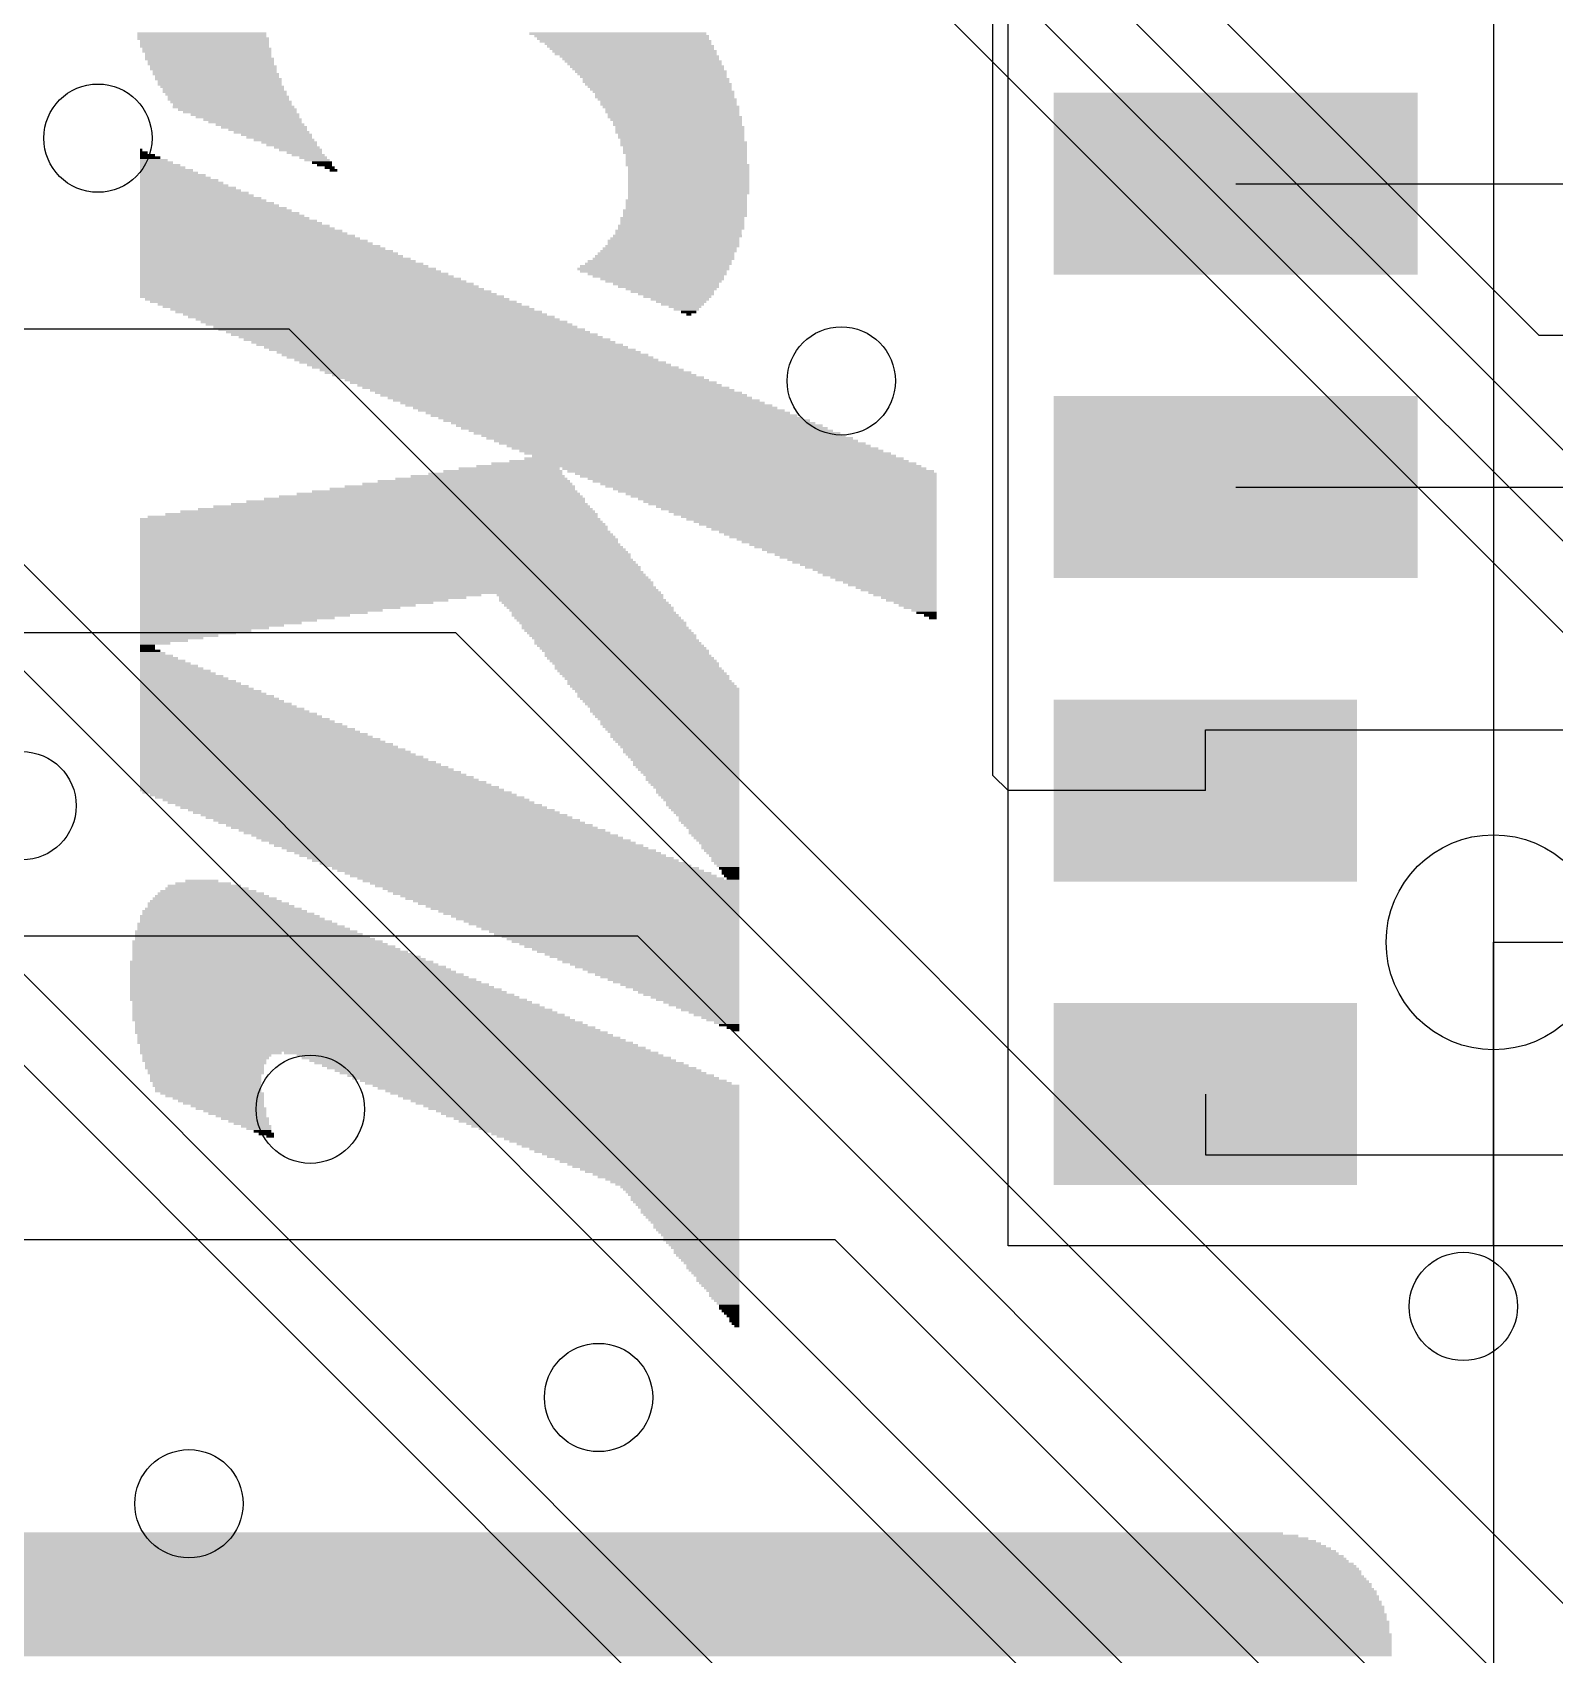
# Model space of a CAD drawing. Extents: x -40.8 to 40.8, y -42.1 to 43.9.
# Drawn here: x -23.66 to -10.92, y -13.58 to 0 of the extents above; entities that cross this region are included whole.
import ezdxf

# ---------------------------------------------------------------- set-up
doc = ezdxf.new("R2010")
doc.units = 0
for name, color, linetype in [('1', 22, 'CONTINUOUS'), ('16', 5, 'CONTINUOUS'), ('18', 82, 'CONTINUOUS'), ('20', 4, 'CONTINUOUS'), ('200', 2, 'CONTINUOUS'), ('21', 2, 'CONTINUOUS')]:
    doc.layers.add(name, color=color, linetype=linetype)

# ---------------------------------------------------------------- blocks, each defined once
blk = doc.blocks.new('RECT')
blk.add_solid([(-0.5, -0.5), (0.5, -0.5), (-0.5, 0.5), (0.5, 0.5)])
blk = doc.blocks.new('ROUNDV')
blk.add_circle((0, 0), 0.5)

msp = doc.modelspace()

# ---------------------------------------------------------------- linework, layer by layer
at = {"layer": '1'}
for p, q in [((-15.621, -6.223), (-15.621, 20.574)), ((-27.305, -0.889), (-4.29, -23.904)), ((-27.813, -1.27), (-4.679, -24.404)), ((-13.589, -1.27), (-9.271, -1.27)), ((-5.719, -25.904), (-28.321, -3.302)), ((-5.981, -26.404), (-28.829, -3.556)), ((-13.589, -3.81), (-9.271, -3.81)), ((-13.843, -6.35), (-13.843, -5.842)), ((-13.843, -5.842), (-9.271, -5.842)), ((-15.494, -6.35), (-15.621, -6.223)), ((-13.843, -6.35), (-15.494, -6.35)), ((-13.843, -8.89), (-13.843, -9.398)), ((-13.843, -9.398), (-9.398, -9.398))]:
    msp.add_line(p, q, dxfattribs=at)
at = {"layer": '16'}
for p, q in [((-7.62, -8.255), (-25.028, 9.153)), ((-7.493, -7.62), (-23.232, 8.119)), ((-9.271, -5.08), (-21.4359, 7.0849)), ((-11.049, -2.54), (-19.685, 6.096)), ((-21.5138, -2.4892), (-34.16, -2.4892)), ((-0.635, -23.368), (-21.5138, -2.4892)), ((-2.54, -2.54), (-11.049, -2.54)), ((-20.1168, -5.0292), (-34.16, -5.0292)), ((-1.143, -24.003), (-20.1168, -5.0292)), ((-18.5928, -7.5692), (-34.16, -7.5692)), ((-1.651, -24.511), (-18.5928, -7.5692)), ((-16.9418, -10.1092), (-34.16, -10.1092)), ((-2.286, -24.765), (-16.9418, -10.1092))]:
    msp.add_line(p, q, dxfattribs=at)
at = {"layer": '20'}
msp.add_circle((-11.43, -7.62), 0.9, dxfattribs=at)
at = {"layer": '21'}
for p, q in [((-15.494, -10.16), (-15.494, 20.32)), ((-11.43, 20.32), (-11.43, -22.86)), ((-11.43, -10.16), (-11.43, -7.62)), ((-11.43, -7.62), (-7.366, -7.62)), ((-11.43, -10.16), (-15.494, -10.16)), ((-7.366, -10.16), (-11.43, -10.16))]:
    msp.add_line(p, q, dxfattribs=at)

# ---------------------------------------------------------------- block references
at = {"layer": '1', "yscale": 1.524}
for p, xscale in [((-13.589, -1.27), 3.048), ((-13.589, -3.81), 3.048), ((-13.843, -6.35), 2.54)]:
    msp.add_blockref('RECT', p, dxfattribs=dict(at, xscale=xscale))
at = {"layer": '1', "xscale": 2.54, "yscale": 1.524, "rotation": 180}
msp.add_blockref('RECT', (-13.843, -8.89), dxfattribs=at)
at = {"layer": '18', "xscale": 0.9064, "yscale": 0.9064}
for p in [(-23.114, -0.889), (-23.114, -0.889), (-16.891, -2.921), (-16.891, -2.921), (-23.749, -6.477), (-23.749, -6.477), (-21.336, -9.017), (-21.336, -9.017), (-11.684, -10.668), (-11.684, -10.668), (-18.923, -11.43), (-18.923, -11.43), (-22.352, -12.319), (-22.352, -12.319)]:
    msp.add_blockref('ROUNDV', p, dxfattribs=at)
at = {"layer": '200', "yscale": 0.0212}
for p, xscale in [((-22.2432, -0.0148), 1.0797), ((-22.2432, -0.0359), 1.0797), ((-22.2327, -0.0571), 1.1008), ((-22.2221, -0.0783), 1.0796), ((-22.2221, -0.0994), 1.0796), ((-22.2221, -0.1206), 1.0796), ((-22.201, -0.1418), 1.0797), ((-18.7609, -0.0148), 1.4819), ((-18.7291, -0.0359), 1.4607), ((-18.7185, -0.0571), 1.4395), ((-18.6973, -0.0783), 1.4396), ((-18.6761, -0.0994), 1.3972), ((-18.6549, -0.1206), 1.3973), ((-18.6443, -0.1418), 1.3761), ((-22.201, -0.163), 1.0797), ((-22.1904, -0.1841), 1.0585), ((-22.1904, -0.2053), 1.0585), ((-22.1798, -0.2265), 1.0797), ((-22.1692, -0.2476), 1.0585), ((-22.1692, -0.2688), 1.0585), ((-18.6232, -0.163), 1.376), ((-18.6127, -0.1841), 1.3549), ((-18.5809, -0.2053), 1.3337), ((-18.5703, -0.2265), 1.3125), ((-18.5491, -0.2476), 1.3126), ((-18.5385, -0.2688), 1.2914), ((-22.1481, -0.29), 1.0585), ((-22.1481, -0.3111), 1.0585), ((-22.1375, -0.3323), 1.0373), ((-22.1269, -0.3535), 1.0585), ((-22.1163, -0.3747), 1.0373), ((-22.1057, -0.3958), 1.0585), ((-22.0951, -0.417), 1.0373), ((-18.5174, -0.29), 1.2913), ((-18.5068, -0.3111), 1.2702), ((-18.4856, -0.3323), 1.2702), ((-18.475, -0.3535), 1.249), ((-18.4644, -0.3747), 1.2279), ((-18.4433, -0.3958), 1.2279), ((-18.4433, -0.417), 1.2279), ((-22.0951, -0.4382), 1.0373), ((-22.0739, -0.4593), 1.0374), ((-22.0633, -0.4805), 1.0162), ((-22.0527, -0.5017), 1.0373), ((-22.0421, -0.5228), 1.0161), ((-22.021, -0.544), 1.0162), ((-18.4221, -0.4382), 1.2278), ((-18.4115, -0.4593), 1.2066), ((-18.401, -0.4805), 1.1855), ((-18.3798, -0.5017), 1.1855), ((-18.3692, -0.5228), 1.1643), ((-18.3692, -0.544), 1.1643), ((-22.021, -0.5652), 1.0162), ((-21.9998, -0.5864), 1.0162), ((-21.9787, -0.6287), 1.0161), ((-21.9892, -0.6075), 0.995), ((-21.9469, -0.6499), 0.995), ((-21.9257, -0.671), 0.9526), ((-18.348, -0.5652), 1.1644), ((-18.3374, -0.5864), 1.1432), ((-18.3374, -0.6075), 1.1432), ((-18.3162, -0.6287), 1.1432), ((-18.3056, -0.6499), 1.1221), ((-18.3056, -0.671), 1.1221), ((-21.8834, -0.6922), 0.9103), ((-21.8622, -0.7134), 0.868), ((-21.8199, -0.7345), 0.8256), ((-21.7987, -0.7557), 0.7832), ((-21.7564, -0.7769), 0.7409), ((-21.7246, -0.7981), 0.7198), ((-21.6928, -0.8192), 0.6563), ((-18.295, -0.6922), 1.1009), ((-18.2845, -0.7134), 1.122), ((-18.2739, -0.7345), 1.1008), ((-18.2633, -0.7557), 1.0796), ((-18.2633, -0.7769), 1.0796), ((-18.2422, -0.7981), 1.0797), ((-18.2422, -0.8192), 1.0797), ((-21.661, -0.8404), 0.6351), ((-21.6188, -0.8616), 0.5927), ((-21.5976, -0.8827), 0.5504), ((-21.5553, -0.9039), 0.5081), ((-21.5129, -0.9251), 0.4658), ((-21.4917, -0.9462), 0.4234), ((-18.2422, -0.8404), 1.0797), ((-18.2316, -0.8616), 1.0585), ((-18.2316, -0.8827), 1.0585), ((-18.221, -0.9039), 1.0373), ((-18.2104, -0.9251), 1.0585), ((-18.2104, -0.9462), 1.0585), ((-22.7514, -0.9886), 0.0211), ((-22.7302, -1.0098), 0.0635), ((-22.6984, -1.0309), 0.127), ((-22.6773, -1.0521), 0.1693), ((-22.6455, -1.0733), 0.2328), ((-22.6243, -1.0944), 0.2752), ((-21.4494, -0.9674), 0.381), ((-21.4177, -0.9886), 0.3599), ((-21.3859, -1.0098), 0.2964), ((-21.3541, -1.0309), 0.2752), ((-21.3118, -1.0521), 0.2328), ((-21.28, -1.0733), 0.2117), ((-21.2377, -1.0944), 0.1694), ((-18.1998, -0.9674), 1.0374), ((-18.1998, -0.9886), 1.0374), ((-18.1998, -1.0098), 1.0374), ((-18.1892, -1.0309), 1.0162), ((-18.1892, -1.0521), 1.0162), ((-18.1892, -1.0733), 1.0162), ((-18.1892, -1.0944), 1.0162), ((-22.5926, -1.1156), 0.3387), ((-22.5714, -1.1368), 0.381), ((-22.5397, -1.158), 0.4445), ((-22.5185, -1.1791), 0.4869), ((-22.4867, -1.2003), 0.5504), ((-22.4656, -1.2215), 0.5927), ((-21.2165, -1.1156), 0.127), ((-21.1742, -1.1368), 0.0847), ((-21.1425, -1.158), 0.0635), ((-18.1787, -1.1156), 1.0373), ((-18.1681, -1.1368), 1.0161), ((-18.1681, -1.158), 1.0161), ((-18.1681, -1.1791), 1.0161), ((-18.1681, -1.2003), 1.0161), ((-18.1681, -1.2215), 1.0161), ((-22.3915, -1.285), 0.7409), ((-22.4338, -1.2426), 0.6562), ((-22.4126, -1.2638), 0.6986), ((-22.3597, -1.3061), 0.8044), ((-22.3385, -1.3273), 0.8468), ((-22.3068, -1.3485), 0.9103), ((-18.1681, -1.2426), 1.0161), ((-18.1681, -1.2638), 1.0161), ((-18.1681, -1.285), 1.0161), ((-18.1681, -1.3061), 1.0161), ((-18.1681, -1.3273), 1.0161), ((-18.1681, -1.3485), 1.0161), ((-22.2856, -1.3697), 0.9526), ((-22.2326, -1.412), 1.0585), ((-22.2009, -1.4332), 1.122), ((-22.1798, -1.4543), 1.1643), ((-22.148, -1.4755), 1.2278), ((-22.1268, -1.4967), 1.2702), ((-22.2538, -1.3908), 1.0161), ((-18.1998, -1.4967), 1.0374), ((-18.1892, -1.412), 1.0162), ((-18.1892, -1.4332), 1.0162), ((-18.1892, -1.4543), 1.0162), ((-18.1892, -1.4755), 1.0162), ((-18.1786, -1.3697), 0.995), ((-18.1786, -1.3908), 0.995), ((-22.021, -1.5814), 1.4819), ((-22.0951, -1.5178), 1.3337), ((-22.0739, -1.539), 1.376), ((-22.0527, -1.5602), 1.4184), ((-21.9998, -1.6025), 1.5242), ((-21.9681, -1.6237), 1.5877), ((-18.2316, -1.6237), 1.0585), ((-18.221, -1.5602), 1.0373), ((-18.221, -1.5814), 1.0373), ((-18.221, -1.6025), 1.0373), ((-18.1998, -1.5178), 1.0374), ((-18.1998, -1.539), 1.0374), ((-21.9469, -1.6449), 1.6301), ((-21.9151, -1.666), 1.6936), ((-21.894, -1.6872), 1.7359), ((-21.8622, -1.7084), 1.7994), ((-21.841, -1.7295), 1.8418), ((-21.8093, -1.7507), 1.9053), ((-21.7881, -1.7719), 1.9476), ((-18.295, -1.7507), 1.1009), ((-18.295, -1.7719), 1.1009), ((-18.2844, -1.7295), 1.0797), ((-18.2633, -1.7084), 1.0796), ((-18.2528, -1.666), 1.0585), ((-18.2528, -1.6872), 1.0585), ((-18.2316, -1.6449), 1.0585), ((-21.7564, -1.793), 2.0111), ((-21.7352, -1.8142), 2.0535), ((-21.7034, -1.8354), 2.117), ((-21.6822, -1.8566), 2.1593), ((-21.6611, -1.8777), 2.2016), ((-21.6293, -1.8989), 2.2652), ((-18.3798, -1.8989), 1.1855), ((-18.3692, -1.8777), 1.1643), ((-18.3586, -1.8566), 1.1432), ((-18.3374, -1.8354), 1.1432), ((-18.3268, -1.8142), 1.122), ((-18.3056, -1.793), 1.1221), ((-21.6082, -1.9201), 2.3075), ((-21.5764, -1.9412), 2.371), ((-21.5553, -1.9624), 2.4133), ((-21.5235, -1.9836), 2.4769), ((-21.5023, -2.0047), 2.5192), ((-21.4705, -2.0259), 2.5827), ((-21.4494, -2.0471), 2.625), ((-18.4644, -1.9836), 1.2702), ((-18.4538, -1.9624), 1.2491), ((-18.4644, -2.0047), 1.2279), ((-18.4221, -1.9412), 1.2278), ((-18.4115, -1.9201), 1.2066), ((-18.4327, -2.0259), 1.1643), ((-18.4221, -2.0471), 1.1008), ((-21.4176, -2.0683), 2.6886), ((-21.3965, -2.0894), 2.7309), ((-21.3647, -2.1106), 2.7944), ((-21.3436, -2.1318), 2.8367), ((-21.3224, -2.1529), 2.8791), ((-21.2906, -2.1741), 2.9426), ((-18.3904, -2.0683), 1.0373), ((-18.3798, -2.0894), 0.9739), ((-18.3586, -2.1106), 0.8891), ((-18.3374, -2.1318), 0.8468), ((-18.3163, -2.1529), 0.7621), ((-18.3056, -2.1741), 0.6987), ((-21.2695, -2.1953), 2.9849), ((-21.2377, -2.2165), 3.0484), ((-21.1954, -2.2376), 3.0485), ((-21.1425, -2.2588), 3.0697), ((-21.0895, -2.28), 3.0484), ((-21.0366, -2.3011), 3.0696), ((-18.2738, -2.1953), 0.6351), ((-18.2633, -2.2165), 0.5716), ((-18.2422, -2.2376), 0.4869), ((-18.2316, -2.2588), 0.4234), ((-18.221, -2.28), 0.3599), ((-18.1998, -2.3011), 0.2752), ((-20.9837, -2.3223), 3.0485), ((-20.9307, -2.3435), 3.0697), ((-20.8778, -2.3646), 3.0484), ((-20.8249, -2.3858), 3.0696), ((-20.772, -2.407), 3.0485), ((-20.719, -2.4282), 3.0697), ((-20.6767, -2.4493), 3.0696), ((-18.1893, -2.3223), 0.2117), ((-18.1681, -2.3435), 0.1271), ((-18.1681, -2.3646), 0.0423), ((-20.6238, -2.4705), 3.0485), ((-20.5709, -2.4917), 3.0697), ((-20.518, -2.5128), 3.0485), ((-20.465, -2.534), 3.0696), ((-20.4121, -2.5552), 3.0485), ((-20.3591, -2.5763), 3.0697), ((-20.3063, -2.5975), 3.0485), ((-20.2533, -2.6187), 3.0696), ((-20.2004, -2.6399), 3.0485), ((-20.1474, -2.661), 3.0697), ((-20.0946, -2.6822), 3.0485), ((-20.0416, -2.7034), 3.0696), ((-19.9992, -2.7245), 3.0697), ((-19.9464, -2.7457), 3.0485), ((-19.8934, -2.7669), 3.0696), ((-19.8405, -2.788), 3.0485), ((-19.7875, -2.8092), 3.0697), ((-19.7347, -2.8304), 3.0485), ((-19.6817, -2.8515), 3.0696), ((-19.6288, -2.8727), 3.0485), ((-19.5759, -2.8939), 3.0697), ((-19.523, -2.9151), 3.0485), ((-19.47, -2.9362), 3.0696), ((-19.417, -2.9574), 3.0485), ((-19.3642, -2.9786), 3.0697), ((-19.3113, -2.9997), 3.0485), ((-19.2583, -3.0209), 3.0696), ((-19.2159, -3.0421), 3.0697), ((-19.1631, -3.0632), 3.0485), ((-19.1101, -3.0844), 3.0696), ((-19.0572, -3.1056), 3.0485), ((-19.0043, -3.1268), 3.0697), ((-18.9514, -3.1479), 3.0485), ((-18.8984, -3.1691), 3.0696), ((-18.8454, -3.1903), 3.0485), ((-18.7926, -3.2114), 3.0697), ((-18.7397, -3.2326), 3.0485), ((-18.6867, -3.2538), 3.0696), ((-18.6337, -3.2749), 3.0485), ((-18.5809, -3.2961), 3.0697), ((-18.5385, -3.3173), 3.0696), ((-18.4856, -3.3385), 3.0484), ((-18.4327, -3.3596), 3.0697), ((-18.3798, -3.3808), 3.0485), ((-18.3268, -3.402), 3.0696), ((-18.2739, -3.4231), 3.0484), ((-18.221, -3.4443), 3.0697), ((-18.1681, -3.4655), 3.0485), ((-18.1151, -3.4866), 3.0696), ((-18.0622, -3.5078), 3.0484), ((-18.0093, -3.529), 3.0697), ((-19.6711, -3.656), 0.8468), ((-18.0833, -3.6348), 3.7259), ((-18.041, -3.6137), 3.5566), ((-17.9987, -3.5925), 3.3448), ((-17.9564, -3.5713), 3.1755), ((-17.9564, -3.5502), 3.0485), ((-17.7023, -3.656), 3.0484), ((-20.084, -3.8042), 1.9265), ((-20.0205, -3.783), 1.7571), ((-19.9675, -3.7619), 1.609), ((-19.904, -3.7407), 1.4396), ((-19.8511, -3.7195), 1.2913), ((-19.7875, -3.6983), 1.1221), ((-19.724, -3.6772), 0.995), ((-17.6494, -3.6772), 3.0696), ((-17.6071, -3.6983), 3.0273), ((-17.5859, -3.7195), 2.985), ((-17.5541, -3.7407), 2.9214), ((-17.5329, -3.7619), 2.8791), ((-17.5012, -3.783), 2.8156), ((-17.4801, -3.8042), 2.7733), ((-20.4544, -3.9312), 2.8368), ((-20.3803, -3.91), 2.6886), ((-20.3274, -3.8889), 2.5404), ((-20.2639, -3.8677), 2.371), ((-20.211, -3.8465), 2.2229), ((-20.1474, -3.8254), 2.0535), ((-17.4483, -3.8254), 2.7097), ((-17.4271, -3.8465), 2.6674), ((-17.3954, -3.8677), 2.6039), ((-17.3742, -3.8889), 2.5616), ((-17.3424, -3.91), 2.498), ((-17.3212, -3.9312), 2.4557), ((-20.8355, -4.0794), 3.8529), ((-20.8143, -4.0582), 3.7682), ((-20.7402, -4.0371), 3.62), ((-20.6873, -4.0159), 3.4719), ((-20.6238, -3.9947), 3.3025), ((-20.5709, -3.9736), 3.1543), ((-20.5073, -3.9524), 2.985), ((-17.3001, -3.9524), 2.4134), ((-17.2684, -3.9736), 2.3499), ((-17.2472, -3.9947), 2.3075), ((-17.2154, -4.0159), 2.244), ((-17.1943, -4.0371), 2.2017), ((-17.1625, -4.0582), 2.1382), ((-17.1413, -4.0794), 2.0958), ((-20.8249, -4.1006), 3.8741), ((-20.8143, -4.1217), 3.8952), ((-20.8037, -4.1429), 3.9164), ((-20.8037, -4.1641), 3.9164), ((-20.7931, -4.1853), 3.9376), ((-20.7825, -4.2064), 3.9588), ((-17.1096, -4.1006), 2.0323), ((-17.0884, -4.1217), 1.99), ((-17.0567, -4.1429), 1.9265), ((-17.0355, -4.1641), 1.8841), ((-17.0037, -4.1853), 1.8206), ((-16.9825, -4.2064), 1.7783), ((-20.7508, -4.2911), 4.0223), ((-20.772, -4.2276), 3.9799), ((-20.7614, -4.2488), 4.0011), ((-20.7614, -4.2699), 4.0011), ((-20.7402, -4.3123), 4.0434), ((-20.7296, -4.3334), 4.0646), ((-20.719, -4.3546), 4.0858), ((-16.9613, -4.2276), 1.7359), ((-16.9296, -4.2488), 1.6724), ((-16.9085, -4.2699), 1.6301), ((-16.8767, -4.2911), 1.5666), ((-16.8555, -4.3123), 1.5242), ((-16.8238, -4.3334), 1.4607), ((-16.8026, -4.3546), 1.4184), ((-20.7085, -4.3758), 4.1069), ((-20.7085, -4.397), 4.1069), ((-20.6979, -4.4181), 4.1281), ((-20.6873, -4.4393), 4.1493), ((-20.6767, -4.4605), 4.1705), ((-20.6661, -4.4816), 4.1916), ((-16.7708, -4.3758), 1.3549), ((-16.7496, -4.397), 1.3125), ((-16.7179, -4.4181), 1.249), ((-16.6968, -4.4393), 1.2067), ((-16.665, -4.4605), 1.1432), ((-16.6438, -4.4816), 1.1008), ((-20.6661, -4.5028), 4.1916), ((-20.6555, -4.524), 4.2128), ((-20.6449, -4.5452), 4.234), ((-20.6344, -4.5663), 4.2551), ((-20.6238, -4.5875), 4.2763), ((-20.6132, -4.6087), 4.2975), ((-16.612, -4.5028), 1.0373), ((-16.5909, -4.524), 0.995), ((-16.5697, -4.5452), 0.9526), ((-16.538, -4.5663), 0.8891), ((-16.5168, -4.5875), 0.8468), ((-16.4851, -4.6087), 0.7833), ((-20.6132, -4.6298), 4.2975), ((-20.6026, -4.651), 4.3186), ((-20.592, -4.6722), 4.3398), ((-20.5814, -4.6933), 4.361), ((-21.333, -4.7145), 2.8579), ((-21.3965, -4.7357), 2.7309), ((-21.4705, -4.7569), 2.5827), ((-19.0784, -4.7145), 1.3973), ((-19.0678, -4.7357), 1.3761), ((-19.0572, -4.7569), 1.3972), ((-16.4639, -4.6298), 0.7409), ((-16.4321, -4.651), 0.6774), ((-16.4109, -4.6722), 0.6351), ((-16.3792, -4.6933), 0.5716), ((-16.358, -4.7145), 0.5292), ((-16.3263, -4.7357), 0.4657), ((-16.3051, -4.7569), 0.4234), ((-21.8834, -4.8839), 1.7571), ((-21.5341, -4.778), 2.4557), ((-21.6082, -4.7992), 2.3075), ((-21.6716, -4.8204), 2.1805), ((-21.7458, -4.8415), 2.0323), ((-21.8093, -4.8627), 1.9053), ((-19.036, -4.778), 1.3972), ((-19.0148, -4.7992), 1.3973), ((-18.9937, -4.8204), 1.3972), ((-18.9831, -4.8415), 1.376), ((-18.9619, -4.8627), 1.376), ((-18.9513, -4.8839), 1.3972), ((-16.2734, -4.778), 0.3599), ((-16.2522, -4.7992), 0.3175), ((-16.231, -4.8204), 0.2752), ((-16.1992, -4.8415), 0.2117), ((-16.1781, -4.8627), 0.1693), ((-16.1463, -4.8839), 0.1058), ((-22.021, -4.9262), 1.4819), ((-21.9469, -4.905), 1.6301), ((-22.0845, -4.9474), 1.3548), ((-22.1586, -4.9686), 1.2067), ((-22.2221, -4.9897), 1.0796), ((-22.2962, -5.0109), 0.9314), ((-22.3597, -5.0321), 0.8044), ((-18.9302, -4.905), 1.3972), ((-18.909, -4.9262), 1.3972), ((-18.8878, -4.9474), 1.3972), ((-18.8773, -4.9686), 1.3761), ((-18.8666, -4.9897), 1.3973), ((-18.8455, -5.0109), 1.3972), ((-18.8243, -5.0321), 1.3972), ((-16.1252, -4.905), 0.0635), ((-22.4338, -5.0532), 0.6562), ((-22.4973, -5.0744), 0.5292), ((-22.5608, -5.0956), 0.4022), ((-22.6349, -5.1167), 0.254), ((-22.6984, -5.1379), 0.127), ((-22.6984, -5.1591), 0.127), ((-18.8032, -5.0532), 1.3973), ((-18.7926, -5.0744), 1.3761), ((-18.7714, -5.0956), 1.376), ((-18.7608, -5.1167), 1.3972), ((-18.7396, -5.1379), 1.3972), ((-18.7185, -5.1591), 1.3972), ((-22.6773, -5.1802), 0.1693), ((-22.6561, -5.2014), 0.2117), ((-22.6243, -5.2226), 0.2752), ((-22.6031, -5.2438), 0.3175), ((-22.5714, -5.2649), 0.381), ((-22.5502, -5.2861), 0.4234), ((-18.6973, -5.1802), 1.3972), ((-18.6867, -5.2014), 1.376), ((-18.6761, -5.2226), 1.3972), ((-18.6549, -5.2438), 1.3973), ((-18.6338, -5.2649), 1.3972), ((-18.6126, -5.2861), 1.3972), ((-22.4444, -5.3708), 0.6351), ((-22.3915, -5.4131), 0.7409), ((-22.5185, -5.3073), 0.4869), ((-22.4973, -5.3284), 0.5292), ((-22.4656, -5.3496), 0.5927), ((-22.4126, -5.3919), 0.6986), ((-22.3597, -5.4343), 0.8044), ((-18.6021, -5.3073), 1.3761), ((-18.5915, -5.3284), 1.3973), ((-18.5703, -5.3496), 1.3972), ((-18.5491, -5.3708), 1.3972), ((-18.5279, -5.3919), 1.3972), ((-18.5174, -5.4131), 1.3761), ((-18.4962, -5.4343), 1.376), ((-22.3385, -5.4555), 0.8468), ((-22.3068, -5.4766), 0.9103), ((-22.2856, -5.4978), 0.9526), ((-22.2326, -5.5401), 1.0585), ((-22.2009, -5.5613), 1.122), ((-22.2538, -5.519), 1.0161), ((-18.4856, -5.4555), 1.3972), ((-18.4644, -5.4766), 1.3972), ((-18.4433, -5.4978), 1.3973), ((-18.4327, -5.519), 1.3761), ((-18.4221, -5.5401), 1.3549), ((-18.4221, -5.5613), 1.3549), ((-22.021, -5.7095), 1.4819), ((-22.1798, -5.5825), 1.1643), ((-22.1586, -5.6037), 1.2067), ((-22.1268, -5.6248), 1.2702), ((-22.1057, -5.646), 1.3125), ((-22.0739, -5.6672), 1.376), ((-22.0527, -5.6883), 1.4184), ((-18.4115, -5.5825), 1.3338), ((-18.4009, -5.6037), 1.3126), ((-18.3903, -5.6248), 1.2914), ((-18.3797, -5.646), 1.2702), ((-18.3692, -5.6672), 1.2491), ((-18.3692, -5.6883), 1.2491), ((-18.3586, -5.7095), 1.2279), ((-21.9998, -5.7307), 1.5242), ((-21.9681, -5.7518), 1.5877), ((-21.9469, -5.773), 1.6301), ((-21.9151, -5.7942), 1.6936), ((-21.894, -5.8154), 1.7359), ((-21.8622, -5.8365), 1.7994), ((-18.348, -5.7307), 1.2067), ((-18.3374, -5.7518), 1.1856), ((-18.3268, -5.773), 1.1644), ((-18.3268, -5.7942), 1.1644), ((-18.3162, -5.8154), 1.1432), ((-18.3056, -5.8365), 1.1221), ((-21.841, -5.8577), 1.8418), ((-21.8093, -5.8789), 1.9053), ((-21.7881, -5.9), 1.9476), ((-21.7564, -5.9212), 2.0111), ((-21.7352, -5.9424), 2.0535), ((-21.7034, -5.9635), 2.117), ((-18.295, -5.8577), 1.1009), ((-18.2844, -5.8789), 1.0797), ((-18.2844, -5.9), 1.0797), ((-18.2738, -5.9212), 1.0585), ((-18.2633, -5.9424), 1.0374), ((-18.2527, -5.9635), 1.0162), ((-21.6822, -5.9847), 2.1593), ((-21.6505, -6.0059), 2.2228), ((-21.6293, -6.0271), 2.2652), ((-21.6082, -6.0482), 2.3075), ((-21.5764, -6.0694), 2.371), ((-21.5553, -6.0906), 2.4133), ((-21.5235, -6.1117), 2.4769), ((-18.2421, -5.9847), 0.995), ((-18.2316, -6.0059), 0.9739), ((-18.2316, -6.0271), 0.9739), ((-18.221, -6.0482), 0.9527), ((-18.2104, -6.0694), 0.9315), ((-18.1998, -6.0906), 0.9104), ((-18.1892, -6.1117), 0.8892), ((-21.5023, -6.1329), 2.5192), ((-21.4705, -6.1541), 2.5827), ((-21.4494, -6.1752), 2.625), ((-21.4176, -6.1964), 2.6886), ((-21.3965, -6.2176), 2.7309), ((-21.3647, -6.2387), 2.7944), ((-18.1892, -6.1329), 0.8892), ((-18.1786, -6.1541), 0.868), ((-18.168, -6.1752), 0.8468), ((-18.1575, -6.1964), 0.8257), ((-18.1469, -6.2176), 0.8045), ((-18.1363, -6.2387), 0.7833), ((-21.3436, -6.2599), 2.8367), ((-21.2906, -6.3023), 2.9426), ((-21.2589, -6.3234), 3.0061), ((-21.2377, -6.3446), 3.0484), ((-21.3117, -6.2811), 2.9003), ((-21.1954, -6.3658), 3.0909), ((-21.1425, -6.3869), 3.0697), ((-18.1363, -6.2599), 0.7833), ((-18.1257, -6.2811), 0.7622), ((-18.1151, -6.3023), 0.741), ((-18.1045, -6.3234), 0.7198), ((-18.0939, -6.3446), 0.6987), ((-18.0939, -6.3658), 0.6987), ((-18.0833, -6.3869), 0.6775), ((-21.0895, -6.4081), 3.0908), ((-21.0366, -6.4293), 3.0696), ((-20.9943, -6.4504), 3.0697), ((-20.9307, -6.4716), 3.0697), ((-20.8884, -6.4928), 3.0696), ((-20.8249, -6.514), 3.0696), ((-18.0727, -6.4081), 0.6563), ((-18.0622, -6.4293), 0.6351), ((-18.0516, -6.4504), 0.614), ((-18.0516, -6.4716), 0.614), ((-18.041, -6.4928), 0.5928), ((-18.0304, -6.514), 0.5716), ((-20.7826, -6.5351), 3.0697), ((-20.719, -6.5563), 3.0697), ((-20.6767, -6.5775), 3.0696), ((-20.6132, -6.5986), 3.0696), ((-20.5709, -6.6198), 3.0697), ((-20.5074, -6.641), 3.0697), ((-20.465, -6.6621), 3.0696), ((-18.0199, -6.5351), 0.5505), ((-18.0093, -6.5563), 0.5293), ((-17.9987, -6.5775), 0.5081), ((-17.9987, -6.5986), 0.5081), ((-17.9881, -6.6198), 0.487), ((-17.9775, -6.641), 0.4658), ((-17.9669, -6.6621), 0.4446), ((-20.4015, -6.6833), 3.0696), ((-20.3591, -6.7045), 3.0697), ((-20.2957, -6.7257), 3.0697), ((-20.2533, -6.7468), 3.0696), ((-20.2004, -6.768), 3.0908), ((-20.1474, -6.7892), 3.0697), ((-17.9563, -6.6833), 0.4234), ((-17.9563, -6.7045), 0.4234), ((-17.9458, -6.7257), 0.4023), ((-17.9352, -6.7468), 0.3811), ((-17.9245, -6.768), 0.3599), ((-17.914, -6.7892), 0.3388), ((-20.0945, -6.8103), 3.0908), ((-20.0416, -6.8315), 3.0696), ((-19.9887, -6.8527), 3.0908), ((-19.9358, -6.8738), 3.0697), ((-19.8934, -6.895), 3.0696), ((-19.8299, -6.9162), 3.0696), ((-17.9034, -6.8103), 0.3176), ((-17.9034, -6.8315), 0.3176), ((-17.8928, -6.8527), 0.2964), ((-17.8822, -6.8738), 0.2753), ((-17.8717, -6.895), 0.2541), ((-17.8611, -6.9162), 0.2329), ((-19.7875, -6.9374), 3.0697), ((-19.7241, -6.9585), 3.0697), ((-19.6817, -6.9797), 3.0696), ((-19.6182, -7.0009), 3.0696), ((-19.5759, -7.022), 3.0697), ((-19.5124, -7.0432), 3.0697), ((-19.47, -7.0644), 3.0696), ((-17.8611, -6.9374), 0.2329), ((-17.8505, -6.9585), 0.2117), ((-17.8399, -6.9797), 0.1906), ((-17.8293, -7.0009), 0.1694), ((-17.8187, -7.022), 0.1482), ((-17.8187, -7.0432), 0.1482), ((-17.8082, -7.0644), 0.1271), ((-22.1904, -7.1914), 0.8045), ((-22.2009, -7.1702), 0.6986), ((-22.2221, -7.1491), 0.614), ((-22.2327, -7.1279), 0.4658), ((-22.2433, -7.1067), 0.2752), ((-19.4065, -7.0855), 3.0696), ((-19.3218, -7.1067), 3.1544), ((-19.2901, -7.1279), 3.0909), ((-19.2689, -7.1491), 3.0485), ((-19.2371, -7.1702), 2.985), ((-19.2159, -7.1914), 2.9427), ((-17.7976, -7.0855), 0.1059), ((-22.0633, -7.3396), 1.3125), ((-22.1057, -7.2972), 1.1855), ((-22.0845, -7.3184), 1.2278), ((-22.1269, -7.2761), 1.1009), ((-22.1375, -7.2549), 1.0373), ((-22.1586, -7.2337), 0.9526), ((-22.1692, -7.2126), 0.8891), ((-19.1948, -7.2126), 2.9003), ((-19.163, -7.2337), 2.8368), ((-19.1419, -7.2549), 2.7945), ((-19.1101, -7.2761), 2.731), ((-19.0889, -7.2972), 2.6886), ((-19.0572, -7.3184), 2.6251), ((-19.036, -7.3396), 2.5828), ((-21.9469, -7.4666), 1.6724), ((-22.0104, -7.4031), 1.503), ((-21.9892, -7.4243), 1.5454), ((-21.9575, -7.4454), 1.6089), ((-22.0527, -7.3608), 1.3761), ((-22.021, -7.3819), 1.4396), ((-19.0043, -7.3608), 2.5193), ((-18.9831, -7.3819), 2.4769), ((-18.9513, -7.4031), 2.4134), ((-18.9302, -7.4243), 2.3711), ((-18.8984, -7.4454), 2.3076), ((-18.8772, -7.4666), 2.2652), ((-21.8728, -7.5301), 1.863), ((-21.8199, -7.5725), 1.9688), ((-21.7987, -7.5936), 2.0112), ((-21.8516, -7.5513), 1.9053), ((-21.9152, -7.4878), 1.7359), ((-21.894, -7.5089), 1.7783), ((-18.8454, -7.4878), 2.2017), ((-18.8243, -7.5089), 2.1594), ((-18.7926, -7.5301), 2.0959), ((-18.7714, -7.5513), 2.0535), ((-18.7396, -7.5725), 1.99), ((-18.7185, -7.5936), 1.9477), ((-21.7564, -7.636), 2.1381), ((-21.6188, -7.7418), 2.4133), ((-21.7775, -7.6148), 2.0958), ((-21.7246, -7.6571), 2.2016), ((-21.7034, -7.6783), 2.244), ((-21.6716, -7.6995), 2.3075), ((-21.6505, -7.7206), 2.3498), ((-18.6973, -7.6148), 1.9053), ((-18.6655, -7.636), 1.8418), ((-18.6443, -7.6571), 1.7995), ((-18.6126, -7.6783), 1.736), ((-18.5914, -7.6995), 1.6936), ((-18.5597, -7.7206), 1.6301), ((-18.5385, -7.7418), 1.5878), ((-21.5553, -7.8053), 2.5827), ((-21.5764, -7.7842), 2.5404), ((-21.5235, -7.8265), 2.6462), ((-21.5023, -7.8477), 2.6886), ((-21.4811, -7.8688), 2.7309), ((-21.5976, -7.763), 2.4557), ((-18.5068, -7.763), 1.5243), ((-18.4855, -7.7842), 1.4819), ((-18.4538, -7.8053), 1.4184), ((-18.4327, -7.8265), 1.3761), ((-18.4009, -7.8477), 1.3126), ((-18.3797, -7.8688), 1.2702), ((-21.3965, -7.9324), 2.9003), ((-21.4494, -7.89), 2.7944), ((-21.4282, -7.9112), 2.8368), ((-21.3753, -7.9535), 2.9426), ((-21.3436, -7.9747), 3.0061), ((-21.3224, -7.9959), 3.0485), ((-21.2906, -8.017), 3.112), ((-18.348, -7.89), 1.2067), ((-18.3268, -7.9112), 1.1644), ((-18.295, -7.9324), 1.1009), ((-18.2738, -7.9535), 1.0585), ((-18.2421, -7.9747), 0.995), ((-18.221, -7.9959), 0.9527), ((-18.1892, -8.017), 0.8892), ((-21.2695, -8.0382), 3.1543), ((-21.1848, -8.1017), 3.3237), ((-21.2377, -8.0594), 3.2178), ((-21.2165, -8.0805), 3.2602), ((-21.153, -8.1229), 3.3448), ((-21.1212, -8.1441), 3.4083), ((-18.168, -8.0382), 0.8468), ((-18.1469, -8.0594), 0.8045), ((-18.1151, -8.0805), 0.741), ((-18.0939, -8.1017), 0.6987), ((-18.0622, -8.1229), 0.6351), ((-18.041, -8.1441), 0.5928), ((-21.0472, -8.2076), 3.5565), ((-20.9731, -8.2711), 3.7047), ((-21.1, -8.1652), 3.4507), ((-21.0683, -8.1864), 3.5142), ((-21.0154, -8.2287), 3.62), ((-20.9942, -8.2499), 3.6624), ((-20.9307, -8.2922), 3.7471), ((-18.0093, -8.1652), 0.5293), ((-17.9881, -8.1864), 0.487), ((-17.9563, -8.2076), 0.4234), ((-17.9352, -8.2287), 0.3811), ((-17.9034, -8.2499), 0.3176), ((-17.8822, -8.2711), 0.2753), ((-17.8505, -8.2922), 0.2117), ((-20.8778, -8.3346), 3.853), ((-20.8567, -8.3558), 3.8953), ((-20.8249, -8.3769), 3.9588), ((-20.9095, -8.3134), 3.7895), ((-20.7931, -8.3981), 3.98), ((-20.7614, -8.4193), 4.0435), ((-17.8293, -8.3134), 0.1694), ((-17.7976, -8.3346), 0.1059), ((-17.7764, -8.3558), 0.0636), ((-20.7402, -8.4404), 4.0858), ((-20.7085, -8.4616), 4.1493), ((-20.6767, -8.4828), 4.1705), ((-20.6449, -8.5039), 4.234), ((-20.6238, -8.5251), 4.2763), ((-22.1692, -8.5463), 1.1855), ((-19.9886, -8.5463), 3.1331), ((-22.201, -8.5675), 1.0797), ((-22.2116, -8.5886), 1.0585), ((-22.2221, -8.6098), 1.0374), ((-22.2115, -8.631), 1.0162), ((-22.2221, -8.6521), 0.995), ((-22.2221, -8.6733), 0.995), ((-22.2115, -8.6945), 0.9738), ((-19.9146, -8.5675), 3.0697), ((-19.8617, -8.5886), 3.0909), ((-19.8087, -8.6098), 3.0696), ((-19.7558, -8.631), 3.0908), ((-19.7029, -8.6521), 3.0697), ((-19.65, -8.6733), 3.0909), ((-19.597, -8.6945), 3.0696), ((-22.2115, -8.7156), 0.9738), ((-22.2116, -8.7368), 0.9315), ((-22.2116, -8.758), 0.9315), ((-22.2116, -8.7791), 0.9315), ((-22.201, -8.8003), 0.9103), ((-22.201, -8.8215), 0.9103), ((-19.5547, -8.7156), 3.0696), ((-19.4912, -8.7368), 3.0697), ((-19.4489, -8.758), 3.0697), ((-19.3853, -8.7791), 3.0696), ((-19.343, -8.8003), 3.0696), ((-19.2795, -8.8215), 3.0697), ((-22.1904, -8.8427), 0.8891), ((-22.1904, -8.8638), 0.8891), ((-22.1586, -8.885), 0.868), ((-22.1374, -8.9062), 0.8256), ((-22.1057, -8.9273), 0.7621), ((-22.0845, -8.9485), 0.7198), ((-22.0633, -8.9697), 0.6774), ((-19.2583, -8.8427), 3.0274), ((-19.2265, -8.8638), 2.9638), ((-19.2053, -8.885), 2.9215), ((-19.1736, -8.9062), 2.858), ((-19.1525, -8.9273), 2.8157), ((-19.1207, -8.9485), 2.7521), ((-19.0995, -8.9697), 2.7098), ((-22.0315, -8.9908), 0.6139), ((-21.9998, -9.012), 0.5928), ((-21.9681, -9.0332), 0.5293), ((-21.9469, -9.0544), 0.4869), ((-21.9151, -9.0755), 0.4234), ((-21.8834, -9.0967), 0.4022), ((-19.0678, -8.9908), 2.6463), ((-19.0466, -9.012), 2.604), ((-19.0148, -9.0332), 2.5404), ((-18.9937, -9.0544), 2.4981), ((-18.9725, -9.0755), 2.4558), ((-18.9408, -9.0967), 2.3923), ((-21.8516, -9.1179), 0.3387), ((-21.8305, -9.139), 0.2963), ((-21.7881, -9.1602), 0.254), ((-21.767, -9.1814), 0.2117), ((-21.7352, -9.2025), 0.1482), ((-21.7034, -9.2237), 0.127), ((-18.9196, -9.1179), 2.3499), ((-18.8878, -9.139), 2.2864), ((-18.8666, -9.1602), 2.2441), ((-18.8349, -9.1814), 2.1806), ((-18.8137, -9.2025), 2.1382), ((-18.782, -9.2237), 2.0747), ((-21.6716, -9.2449), 0.0635), ((-18.7608, -9.2449), 2.0324), ((-18.7291, -9.2661), 1.9689), ((-18.7079, -9.2872), 1.9265), ((-18.6761, -9.3084), 1.863), ((-18.6549, -9.3296), 1.8207), ((-18.6232, -9.3507), 1.7572), ((-18.602, -9.3719), 1.7148), ((-18.5703, -9.3931), 1.6513), ((-18.5491, -9.4142), 1.609), ((-18.5174, -9.4354), 1.5455), ((-18.4962, -9.4566), 1.5031), ((-18.4644, -9.4778), 1.4396), ((-18.4433, -9.4989), 1.3973), ((-18.4115, -9.5201), 1.3338), ((-18.3903, -9.5413), 1.2914), ((-18.3586, -9.5624), 1.2279), ((-18.3374, -9.5836), 1.1856), ((-18.3056, -9.6048), 1.1221), ((-18.2844, -9.6259), 1.0797), ((-18.2633, -9.6471), 1.0374), ((-18.2421, -9.6683), 0.995), ((-18.2316, -9.6895), 0.9739), ((-18.221, -9.7106), 0.9527), ((-18.2104, -9.7318), 0.9315), ((-18.1998, -9.753), 0.9104), ((-18.1998, -9.7741), 0.9104), ((-18.1892, -9.7953), 0.8892), ((-18.1786, -9.8165), 0.868), ((-18.168, -9.8376), 0.8468), ((-18.1575, -9.8588), 0.8257), ((-18.1575, -9.88), 0.8257), ((-18.1469, -9.9012), 0.8045), ((-18.1363, -9.9223), 0.7833), ((-18.1257, -9.9435), 0.7622), ((-18.1151, -9.9647), 0.741), ((-18.1045, -9.9858), 0.7198), ((-18.1045, -10.007), 0.7198), ((-18.0939, -10.0282), 0.6987), ((-18.0833, -10.0493), 0.6775), ((-18.0727, -10.0705), 0.6563), ((-18.0622, -10.0917), 0.6351), ((-18.0622, -10.1129), 0.6351), ((-18.0516, -10.134), 0.614), ((-18.041, -10.1552), 0.5928), ((-18.0304, -10.1764), 0.5716), ((-18.0199, -10.1975), 0.5505), ((-18.0199, -10.2187), 0.5505), ((-18.0093, -10.2399), 0.5293), ((-17.9987, -10.261), 0.5081), ((-17.9881, -10.2822), 0.487), ((-17.9775, -10.3034), 0.4658), ((-17.9669, -10.3246), 0.4446), ((-17.9669, -10.3457), 0.4446), ((-17.9563, -10.3669), 0.4234), ((-17.9458, -10.3881), 0.4023), ((-17.9352, -10.4092), 0.3811), ((-17.9245, -10.4304), 0.3599), ((-17.9245, -10.4516), 0.3599), ((-17.914, -10.4727), 0.3388), ((-17.9034, -10.4939), 0.3176), ((-17.8928, -10.5151), 0.2964), ((-17.8822, -10.5363), 0.2753), ((-17.8717, -10.5574), 0.2541), ((-17.8717, -10.5786), 0.2541), ((-17.8611, -10.5998), 0.2329), ((-17.8505, -10.6209), 0.2117), ((-17.8399, -10.6421), 0.1906), ((-17.8293, -10.6633), 0.1694), ((-17.8293, -10.6844), 0.1694), ((-17.8187, -10.7056), 0.1482), ((-17.8082, -10.7268), 0.1271), ((-17.7976, -10.748), 0.1059), ((-17.787, -10.7691), 0.0847), ((-17.787, -10.7903), 0.0847), ((-17.7764, -10.8115), 0.0636), ((-17.7658, -10.8326), 0.0424), ((-21.7352, -12.6321), 17.6346), ((-21.7352, -12.6109), 17.5076), ((-21.7352, -12.5897), 17.3382), ((-21.7352, -12.5686), 17.0842), ((-21.7352, -12.7591), 18.1004), ((-21.7352, -12.7379), 18.0156), ((-21.7352, -12.7168), 17.9734), ((-21.7352, -12.6956), 17.8886), ((-21.7352, -12.6744), 17.804), ((-21.7352, -12.6533), 17.7193), ((-21.7458, -12.9073), 18.4179), ((-21.7352, -12.8861), 18.3968), ((-21.7352, -12.865), 18.3544), ((-21.7352, -12.8438), 18.312), ((-21.7352, -12.8226), 18.2697), ((-21.7352, -12.8014), 18.185), ((-21.7352, -12.7803), 18.1427), ((-21.7564, -13.0343), 18.6507), ((-21.7564, -13.0132), 18.6085), ((-21.7458, -12.992), 18.5873), ((-21.7458, -12.9708), 18.5449), ((-21.7458, -12.9496), 18.5026), ((-21.7458, -12.9285), 18.4602), ((-21.7882, -13.1613), 18.8413), ((-21.7776, -13.1402), 18.8201), ((-21.7775, -13.119), 18.7778), ((-21.767, -13.0978), 18.7567), ((-21.767, -13.0767), 18.7143), ((-21.7564, -13.0555), 18.6931), ((-21.8305, -13.3095), 19.053), ((-21.8305, -13.2884), 19.0107), ((-21.8199, -13.2672), 18.9895), ((-21.8093, -13.246), 18.9683), ((-21.8093, -13.2248), 18.926), ((-21.7987, -13.2037), 18.9048), ((-21.7881, -13.1825), 18.8836), ((-21.8834, -13.4365), 19.2012), ((-21.8728, -13.4154), 19.18), ((-21.8728, -13.3942), 19.1376), ((-21.8622, -13.373), 19.1165), ((-21.8516, -13.3519), 19.0953), ((-21.8411, -13.3307), 19.0741), ((-21.9575, -13.5847), 19.3494), ((-21.9469, -13.5636), 19.3282), ((-21.9363, -13.5424), 19.307), ((-21.9258, -13.5212), 19.2859), ((-21.9152, -13.5001), 19.2647), ((-21.9046, -13.4789), 19.2435), ((-21.894, -13.4577), 19.2223)]:
    msp.add_blockref('RECT', p, dxfattribs=dict(at, xscale=xscale))

doc.saveas('drawing.dxf')
